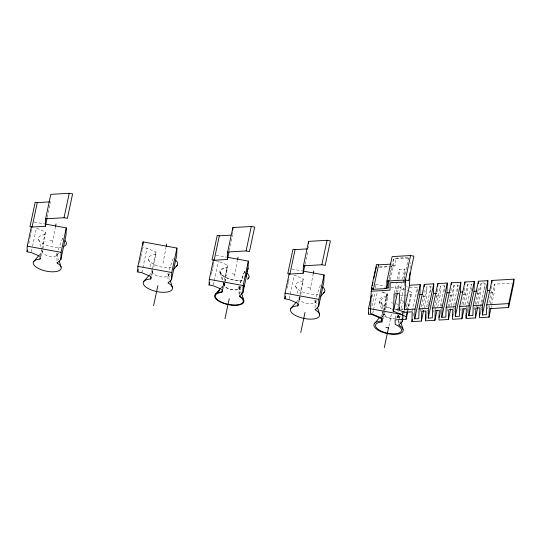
<?xml version="1.0" encoding="UTF-8"?>
<svg xmlns="http://www.w3.org/2000/svg" width="541" height="541" viewBox="0 0 541 541"><rect width="100%" height="100%" fill="white"/><g stroke="black" fill="none" stroke-linecap="round" stroke-linejoin="round"><path stroke-width="0.41" stroke-dasharray="2.71 2.03" d="M42.638 250.618L42.509 252.045A7.446 3.016 12 0 0 49.326 256.197L50.09 256.333A7.446 3.016 12 0 0 57.103 254.71L57.048 252.857M42.915 248.725L45.383 231.92L36.396 228.079L32.244 247.643M52.342 243.092L55.351 227.173M153.813 266.997L156.038 252.099L147.057 248.265L142.905 247.507L142.384 249.956M162.997 263.278L166.006 247.359M224.806 282.99L224.562 285.249A7.446 3.016 12 0 0 231.379 289.401L232.143 289.536A7.446 3.016 12 0 0 239.156 287.913L239.095 286.061M215.129 260.681L218.449 261.283L227.43 265.124L227.004 267.896A14.269 5.782 12 0 0 220.884 273.246A14.269 5.782 12 0 0 233.529 279.907L234.997 280.17A14.269 5.782 12 0 0 241.922 280.495M232.63 234.199L232.711 231.71M234.388 276.295L237.398 260.383M300.755 295.001L303.176 278.94L294.189 275.099L288.995 299.552M308.37 248.015L308.431 246.358M310.135 290.111L313.144 274.192M375.684 288.015L375.826 283.93M384.279 310.236L386.7 294.169L380.708 291.613M385.476 309.905L387.593 297.543L387.714 293.986L381.682 291.41M379.369 267.322L393.199 266.51L395.187 265.699L395.444 258.226L409.192 257.428L408.441 258.172L403.897 279.569M397.507 292.492L398.717 286.791L398.832 283.484M398.974 279.352L399.312 269.438L404.722 269.127L404.411 278.175M404.242 283.112L404.161 285.58L400.347 303.508M410.112 268.532L410.315 262.676M407.853 311.095L411.322 294.798L411.41 292.208L409.172 291.254M417.131 296.367L417.442 287.372L409.449 287.839L406.426 286.547M424.103 290.111L423.961 294.203L419.978 312.948M424.151 308.039L426.578 296.63L426.917 286.852L430.967 286.568L430.717 293.804M437.547 291.775L437.655 288.502M437.683 307.254L440.103 295.839L440.442 286.061L444.492 285.776L444.242 293.019M451.072 290.984L451.18 287.717M451.383 305.651L453.635 295.055L453.967 285.276L458.017 284.985L457.774 292.228M464.685 287.744L464.543 291.829L461.771 304.874M464.908 304.86L467.16 294.263L467.498 284.485L471.549 284.201L471.299 291.437M478.068 291.044L478.21 286.953M478.433 304.069L480.685 293.472L481.023 283.694L485.074 283.41L484.824 290.645M483.045 283.552L483.093 282.253M491.735 286.162L491.6 290.253L488.476 304.921M491.613 304.908L494.217 292.688L494.508 284.208L512.138 283.146M397.682 314.558L397.412 316.81A6.411 2.597 12 0 1 391.035 318.291A6.411 2.597 12 0 1 384.834 314.517L385.104 312.265M222.621 290.307L224.704 283.126M299.031 301.763L300.451 296.941M382.555 316.999L383.975 312.177M224.961 281.929L225.462 278.818M224.921 281.766L227.092 269.283M398.149 311.623L398.338 310.487M225.583 277.743L227.348 267.558L226.652 267.599A14.938 6.052 12 0 0 222.047 275.288A14.938 6.052 12 0 0 242.273 280.793M28.781 243.626L29.992 237.918M30.168 237.107L31.209 232.217M31.378 231.399L31.899 228.951M31.371 251.714L32.068 248.454M47.256 217.313L50.55 201.827M40.183 256.366L41.569 249.847M41.745 249.036L45.383 231.92M139.612 262.994L140.133 260.546M140.308 259.734L140.829 257.286M140.998 256.475L142.215 250.767M141.857 272.718L142.729 268.64M142.898 267.822L147.057 248.265M150.844 276.552L152.231 270.033M152.4 269.215L156.038 252.099M211.355 274.382L211.869 271.94M212.045 271.122L212.566 268.681M212.741 267.863L213.255 265.421M213.431 264.603L213.952 262.155M213.425 284.918L214.114 281.658M214.29 280.847L218.449 261.283M229.31 250.517L232.603 235.031M222.236 289.57L227.43 265.124M287.095 288.197L287.616 285.756M287.785 284.938L288.306 282.49M288.481 281.678L289.002 279.23M305.05 264.333L307.998 250.476M297.976 303.386L303.176 278.94M372.005 296.914L373.047 292.025M372.019 305.949L374.96 292.093M372.864 313.151L373.385 310.71M373.554 309.892L377.368 291.964M388.918 277.932L391.867 264.082M388.905 280.441L393.456 259.044L395.444 258.226M381.5 318.622L382.886 312.103M383.062 311.285L386.7 294.169M390.399 279.677L393.199 266.51L393.456 259.044L408.441 258.172L410.186 258.49M382.866 316.803L384.076 311.095M384.252 310.284L387.714 293.986M394.288 293.073L396.37 283.295M397.236 279.217L399.312 269.438M388.871 326.243L391.846 312.258M392.022 311.433L392.894 307.322M394.937 297.557L395.802 293.493M395.971 292.681L397.358 286.175M399.698 292.762L401.78 282.977M402.646 278.906L404.722 269.127M395.478 318.257L396.343 314.179M397.033 310.919L398.25 305.219M403.018 317.743L403.539 315.295M403.708 314.483L404.573 310.406M404.249 312.292L404.6 310.656M407.427 310.953L411.41 292.208M412.418 311.007L417.442 287.372M413.121 315.93L413.818 312.671M421.892 310.487L426.917 286.852M426.633 306.943L430.967 286.568M426.734 312.549L427.255 310.108M427.945 306.848L428.465 304.4M428.641 303.589L429.155 301.141M426.646 315.139L427.336 311.88M433.503 312.157L437.317 294.223M435.417 309.695L440.442 286.061M440.164 306.152L444.492 285.776M440.259 311.765L441.3 306.869M441.47 306.057L441.99 303.609M440.171 314.348L440.861 311.089M447.028 311.366L450.842 293.438M449.463 306.463L453.967 285.276M452.993 308.62L453.514 306.179M453.689 305.361L458.017 284.985M453.784 310.974L454.825 306.084M455.001 305.266L455.522 302.825M453.696 313.564L454.393 310.304M460.56 310.575L461.595 305.685M463.164 304.86L467.498 284.485M466.525 307.836L471.549 284.201M467.316 310.182L468.35 305.293M468.526 304.475L469.047 302.034M467.228 312.772L467.918 309.513M474.085 309.79L475.126 304.901M475.296 304.083L477.899 291.856M475.999 307.329L476.52 304.887M476.689 304.069L481.023 283.694M477.744 307.329L478.264 304.887M480.05 307.045L485.074 283.41M480.841 309.391L481.537 306.132M481.706 305.32L482.227 302.872M482.403 302.061L482.917 299.613M480.753 311.981L481.443 308.722M487.61 308.999L488.307 305.739M489.307 308.654L494.508 284.208M491.093 307.356L491.444 305.726M383.251 318.94L384.834 314.517M40.981 255.947L42.523 251.727M151.899 274.929L153.076 270.852A8.115 3.287 12 0 0 152.521 271.778L152.515 272.123A8.115 3.287 12 0 0 159.94 276.647L160.778 276.796A8.115 3.287 12 0 0 168.42 275.024L168.434 274.679A8.115 3.287 12 0 0 167.947 273.563L168.028 281.34M223.501 287.535L224.569 284.931M396.654 318.406L397.378 316.512L398.365 319.677M62.56 238.338L57.772 250.997M244.978 271.758L244.356 271.778L239.825 284.201M244.613 271.541L240.048 284.14M403.66 301.195L400.577 309.79M169.13 269.858L173.221 258.524L173.587 258.733M316.269 296.691L320.353 285.357L320.725 285.567M239.42 294.365L239.183 286.399L239.568 285.398M315.153 307.471L314.923 300.214L315.315 299.214M398.582 317.594L398.839 314.449M39.182 255.251L42.448 251.518M56.846 255.291L58.976 252.863M149.614 274.781L152.805 271.136M168.136 275.667L170.266 273.239M221.005 287.798L224.197 284.153M221.776 287.832L224.501 284.722M238.892 288.495L241.022 286.067M239.528 288.684L241.658 286.257M296.752 301.614L299.944 297.969M315.268 302.5L317.398 300.072M380.803 316.242L383.468 313.205M398.791 317.736L400.387 315.91M405.709 309.844L407.84 307.416M381.006 318.5L384.739 314.253M397.08 317.567L399.184 315.166M399.711 314.571L401.814 312.171M224.61 283.768L224.468 283.869A8.115 3.287 12 0 0 223.913 284.796L223.906 285.148A8.115 3.287 12 0 0 231.332 289.665L232.163 289.82A8.115 3.287 12 0 0 239.812 288.049L239.825 287.697A8.115 3.287 12 0 0 239.338 286.581L239.183 286.399M300.356 297.584L300.214 297.685A8.115 3.287 12 0 0 299.66 298.612L299.646 298.957A8.115 3.287 12 0 0 307.078 303.481L307.91 303.636A8.115 3.287 12 0 0 315.552 301.858L315.565 301.513A8.115 3.287 12 0 0 315.085 300.397L314.923 300.214M383.88 312.813L383.738 312.921A8.115 3.287 12 0 0 383.184 313.848L383.17 314.193A8.115 3.287 12 0 0 390.602 318.717L391.434 318.865A8.115 3.287 12 0 0 393.875 319.095M45.288 234.672L44.95 234.693A14.269 5.782 12 0 0 38.83 240.042A14.269 5.782 12 0 0 51.476 246.703L52.944 246.966A14.269 5.782 12 0 0 61.072 247.149M155.957 254.54L155.26 254.581A14.938 6.052 12 0 0 150.655 262.27A14.938 6.052 12 0 0 170.882 267.768M379.674 266.598L388.654 266.077M391.921 265.888L395.187 265.699M303.088 281.374L302.392 281.415A14.938 6.052 12 0 0 297.793 289.104A14.938 6.052 12 0 0 318.013 294.608M400.326 295.433L403.464 295.251M404.255 295.21L411.322 294.798M386.612 296.61L385.916 296.651A14.938 6.052 12 0 0 379.342 301.898A14.938 6.052 12 0 0 391.224 308.877M422.629 296.86L426.578 296.63M436.154 296.076L440.103 295.839M449.686 295.285L453.635 295.055M463.211 294.493L467.16 294.263M476.736 293.702L480.685 293.472M490.268 292.918L494.217 292.688M387.593 297.543L387.383 297.55A13.241 5.363 12 0 0 381.114 302.554A13.241 5.363 12 0 0 393.537 308.87M34.09 222.02L44.822 223.981M216.143 255.224L226.868 257.185M291.883 269.039L302.615 270.994M375.407 284.275L385.314 286.081M391.089 287.136L405.121 289.692M49.806 240.515L52.409 240.988M231.859 273.719L234.463 274.192M307.599 287.535L310.203 288.008M391.123 302.771L393.077 303.122M396.039 303.859L398.359 304.285M398.717 286.791L408.421 290.936M244.356 271.778L244.512 271.866A14.269 5.782 12 0 1 245.472 272.495M62.31 238.574L62.458 238.662A14.269 5.782 12 0 1 63.425 239.291M398.447 315.45L398.609 315.633A8.115 3.287 12 0 1 399.089 316.749L399.075 317.094A8.115 3.287 12 0 1 397.75 318.5M399.015 316.384L400.678 321.733M398.602 320.448L399.319 322.754M380.769 301.648L383.177 309.384M384.137 312.475L384.861 314.801M379.214 301.56L383.244 314.558M315.491 301.148L317.154 306.504M295.69 286.324L298.064 293.973M299.011 297.029L299.721 299.322M239.751 287.332L241.408 292.688M239.095 287.257L240.887 293.033M220.593 272.59L223.683 282.524M223.92 283.288L224.63 285.58M219.944 272.515L223.027 282.449M223.264 283.214L223.981 285.506M168.359 274.314L170.016 279.663M148.552 259.491L151.636 269.425M151.879 270.196L152.589 272.488M57.048 254.054L58.841 259.829M38.546 239.386L41.63 249.32M41.867 250.084L42.577 252.376M238.824 286.73L239.163 295.562M56.778 253.526L57.109 262.358M398.656 320.59L398.683 323.41M407.495 303.548A14.938 6.052 12 0 1 406.697 308.411M402.795 309.689A14.938 6.052 12 0 1 401.537 309.837M397.317 309.858A14.938 6.052 12 0 1 395.816 309.716M406.474 304.63A13.241 5.363 12 0 1 405.52 307.815M403.255 308.837A13.241 5.363 12 0 1 400.063 309.33M397.561 309.337A13.241 5.363 12 0 1 394.896 309.087M400.381 299.924A13.241 5.363 12 0 1 403.505 301.567"/><path stroke-width="0.81" d="M40.318 258.307L39.757 259.146A14.269 5.782 12 0 0 33.63 264.488A14.269 5.782 12 0 0 46.283 271.149L47.75 271.42A14.269 5.782 12 0 0 60.22 269.925A14.269 5.782 12 0 0 57.258 263.109L57.109 262.358M40.088 259.125L40.183 256.366L31.202 252.532L27.05 251.775L27.239 246.169L31.398 226.611M49.718 201.874L37.275 202.605L35.179 202.219L29.978 226.672L32.075 227.051L45.349 226.28L45.606 218.807L50.807 194.361L69.241 193.286L72.595 193.894L67.402 218.348L64.048 217.732L45.606 218.807M57.109 263.027L60.835 259.565L61.079 252.343L66.279 227.889L45.647 224.13M66.279 227.889L66.029 235.112L60.835 259.565M150.756 278.987L150.844 276.552L141.857 272.718L137.712 271.961L137.901 266.355L143.101 241.901L176.941 248.076L176.691 255.298L171.49 279.751L168.021 282.97L168.393 283.186A14.938 6.052 12 0 1 167.338 292.005A14.938 6.052 12 0 1 146.036 287.176A14.938 6.052 12 0 1 150.06 279.028L150.756 278.987L151.23 277.29M142.986 245.107L143.101 241.901M171.49 279.751L171.74 272.522L176.941 248.076M227.693 257.333L248.333 261.093L248.082 268.316L242.882 292.769L239.311 296.312A14.269 5.782 12 0 1 242.267 303.129A14.269 5.782 12 0 1 229.797 304.624L228.329 304.36A14.269 5.782 12 0 1 215.683 297.692A14.269 5.782 12 0 1 221.803 292.35L222.236 289.57L213.249 285.736L209.103 284.979L209.293 279.372L213.452 259.815M230.939 235.125L219.321 235.808L217.225 235.423L212.031 259.876L214.128 260.255L227.403 259.484L227.66 252.011L232.853 227.565L251.295 226.49L254.649 227.098L249.448 251.551L246.094 250.936L227.66 252.011M232.772 230.053L232.853 227.565M242.882 292.769L243.132 285.547L248.333 261.093M303.44 271.149L324.073 274.909L323.822 282.132L318.629 306.585L315.16 309.81L315.525 310.02A14.938 6.052 12 0 1 314.47 318.838A14.938 6.052 12 0 1 293.168 314.01A14.938 6.052 12 0 1 297.198 305.868L297.895 305.827L297.976 303.386L288.995 299.552L284.843 298.794L285.033 293.188L289.192 273.631M307.511 248.894L295.068 249.617L292.965 249.239L287.771 273.685L289.868 274.071L303.143 273.293L303.4 265.827L308.6 241.381L327.035 240.305L330.389 240.914L325.195 265.367L321.841 264.752L303.4 265.827M308.512 243.869L308.6 241.381M318.629 306.585L318.872 299.362L324.073 274.909M402.842 318.554L402.152 321.821L398.676 325.04L399.048 325.256A14.938 6.052 12 0 1 397.993 334.074A14.938 6.052 12 0 1 376.692 329.246A14.938 6.052 12 0 1 380.722 321.097L381.419 321.056L381.5 318.622L372.519 314.788L368.367 314.03L368.556 308.424L371.329 295.379M371.917 287.257L371.214 291.241L370.457 313.28L382.521 318.433L382.183 322.003A13.241 5.363 12 0 0 378.443 329.564A13.241 5.363 12 0 0 398.365 333.195A13.241 5.363 12 0 0 395.187 324.37L395.126 319.887L406.122 319.244L407.684 311.914M391.035 264.13L378.585 264.853L376.489 264.475L371.295 288.921L373.391 289.307L386.666 288.529L386.923 281.063L392.124 256.61L410.558 255.535L413.912 256.15L408.719 280.596L405.365 279.988L386.923 281.063M388.905 280.441L388.648 287.907L384.583 288.143M406.122 319.244L406.21 316.661L393.517 311.237L394.112 293.891L399.528 293.574L398.96 310.027L404.249 312.292L412.249 311.826L411.911 321.631L421.378 321.084L423.63 310.487M402.152 321.821L402.396 314.591L403.092 311.332M404.343 309.702L409.537 285.249L420.235 284.627L415.042 309.073L404.343 309.702L405.635 279.886M409.537 285.249L409.97 272.711M421.378 321.084L421.716 311.305L425.767 311.014L425.429 320.847L434.91 320.292L435.241 310.514L439.299 310.23L438.961 320.056L448.435 319.501L448.773 309.723L452.824 309.438L452.486 319.264L461.96 318.717L462.298 308.931L466.349 308.647L466.011 318.48L475.492 317.925L475.823 308.147L479.881 307.856L479.542 317.689L489.017 317.134L489.307 308.654L508.621 307.498L513.815 283.044L513.95 279.149L491.931 280.441L486.738 304.894L486.4 314.706L482.335 314.943L487.529 290.49L487.867 280.678L478.406 281.232L473.213 305.679L472.875 315.491L468.81 315.728L474.004 291.281L474.342 281.469L464.881 282.017L459.681 306.47L459.343 316.282L455.279 316.519L460.479 292.072L460.817 282.26L451.35 282.808L446.156 307.261L445.818 317.073L441.754 317.31L446.947 292.857L447.285 283.044L437.825 283.599L432.631 308.052L432.293 317.858L428.229 318.101L433.422 293.648L433.76 283.836L424.3 284.39L419.099 308.837L418.761 318.649L414.704 318.886L415.042 309.073M414.704 318.886L419.904 294.439L420.235 284.627M424.212 286.838L424.3 284.39M428.229 318.101L428.56 308.289L433.76 283.836M437.743 286.054L437.825 283.599M441.754 317.31L442.092 307.498L447.285 283.044M451.295 284.444L451.35 282.808M455.279 316.519L455.617 306.706L460.817 282.26M464.793 284.471L464.881 282.017M468.81 315.728L469.142 305.915L474.342 281.469M478.325 283.687L478.406 281.232M482.335 314.943L482.673 305.131L487.867 280.678M491.85 282.896L491.931 280.441M508.621 307.498L508.75 303.602L513.95 279.149M32.075 227.051L37.275 202.605M27.05 251.775L27.395 250.145M45.349 226.28L47.087 218.124M55.52 226.361L56.041 223.927M64.048 217.732L69.241 193.286M137.712 271.961L138.226 269.513M153.617 305.645L157.871 285.628M166.182 246.547L166.696 244.106M214.128 260.255L219.321 235.808M209.103 284.979L209.617 282.53M227.403 259.484L228.965 252.147M225.009 318.669L229.262 298.646M237.573 259.565L238.087 257.131M246.094 250.936L251.295 226.49M243.119 289.935L243.984 285.858M245.891 276.897L246.581 273.638M246.926 272.008L248.082 268.316M289.868 274.071L295.068 249.617M284.843 298.794L285.364 296.346M303.143 273.293L304.881 265.144M300.755 332.485L305.009 312.461M313.313 273.381L313.834 270.946M321.841 264.752L327.035 240.305M372.269 285.614L372.965 282.321M373.838 278.209L376.414 266.794M373.391 289.307L378.585 264.853M368.367 314.03L368.712 312.4M386.666 288.529L388.404 280.38M384.272 347.714L388.533 327.697M393.517 311.237L397.331 293.31M398.96 310.027L399.481 307.586M405.365 279.988L410.558 255.535M406.21 316.661L407.251 311.772M411.911 321.631L412.431 319.19M425.517 318.257L426.038 315.809M425.781 319.217L426.125 317.587M434.91 320.292L436.986 310.514M439.049 317.466L439.569 315.024M448.435 319.501L450.687 308.911M452.574 316.674L453.094 314.233M461.96 318.717L464.043 308.931M466.099 315.89L466.619 313.442M466.186 317.662L466.531 316.032M475.492 317.925L477.744 307.329M479.63 315.099L480.151 312.651M489.017 317.134L490.924 308.174M222.621 290.307L222.148 292.012L221.452 292.052A14.938 6.052 12 0 0 217.428 300.194A14.938 6.052 12 0 0 238.73 305.023A14.938 6.052 12 0 0 239.785 296.204L239.413 295.995M297.895 305.827L298.361 304.123M381.419 321.056L381.73 319.927M33.738 261.459L38.634 255.866M143.764 281.455L149.086 275.383M173.458 269.594L177.184 265.347M215.156 294.48L220.478 288.407M217.962 292.181L219.599 290.314M290.896 308.289L296.218 302.223M320.59 296.427L324.316 292.181M374.419 323.525L379.741 317.452M405.29 282.111L390.244 282.679L389.987 290.145L371.214 291.241M371.566 288.908L373.195 288.806M419.904 294.439L422.338 294.297M433.422 293.648L436.675 293.459M446.947 292.857L450.2 292.667M460.479 292.072L462.913 291.924M474.004 291.281L477.257 291.092M487.529 290.49L489.97 290.348M419.099 308.837L428.56 308.289M432.631 308.052L442.092 307.498M446.156 307.261L455.617 306.706M459.681 306.47L469.142 305.915M473.213 305.679L482.673 305.131M486.738 304.894L508.75 303.602M27.239 246.169L61.079 252.343M137.901 266.355L171.74 272.522M209.293 279.372L243.132 285.547M285.033 293.188L318.872 299.362M368.556 308.424L402.396 314.591M385.956 327.42L388.526 327.887M400.915 322.497L403.045 329.381M317.391 307.268L319.528 314.145M241.644 293.452L243.781 300.329M170.253 280.427L172.39 287.312M59.334 261.431L61.079 267.051M403.924 280.333L403.992 281.875M322.619 286.919A14.938 6.052 12 0 1 323.173 293.175M64.981 240.61A14.269 5.782 12 0 1 64.048 246.324M175.487 260.079A14.938 6.052 12 0 1 176.041 266.341M248.265 277.634A14.269 5.782 12 0 1 247.94 278.175M246.879 273.104A14.938 6.052 12 0 1 247.433 279.359"/></g></svg>
